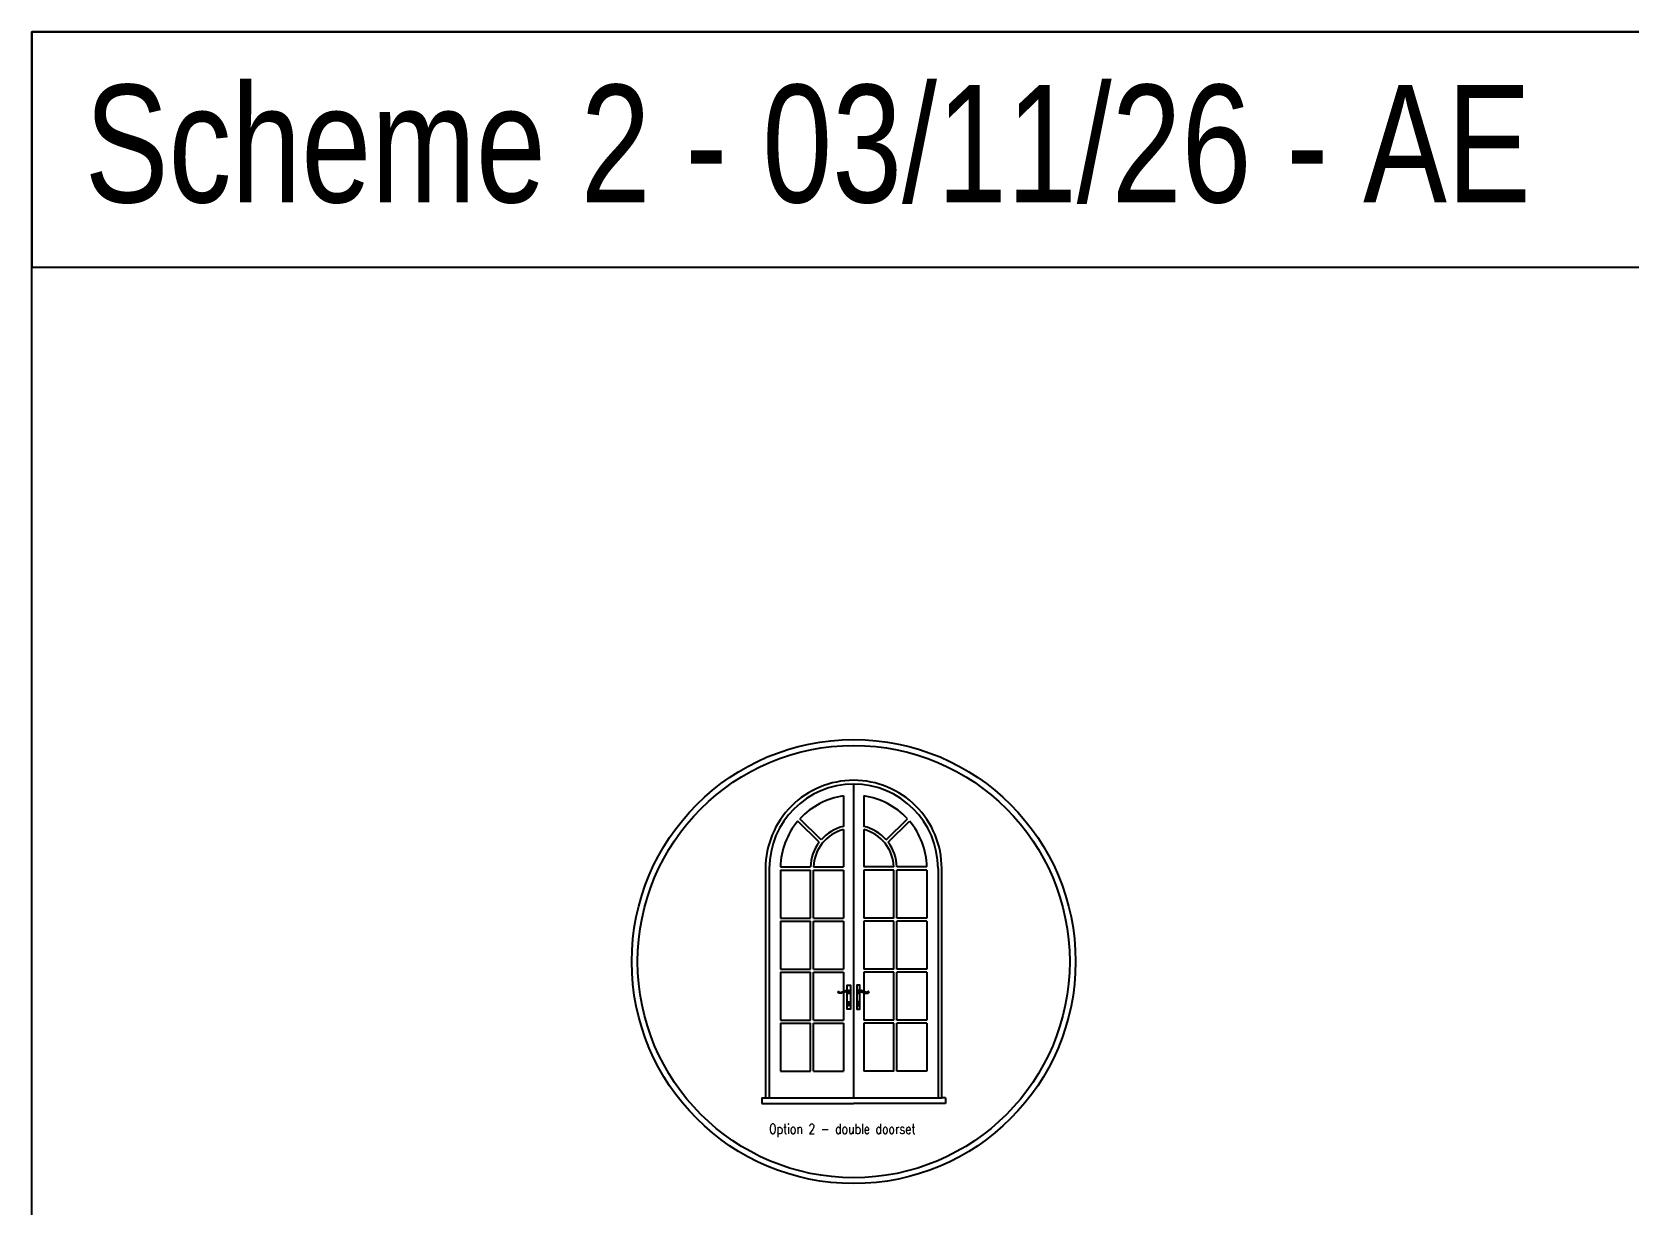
# Model space of a CAD drawing. Header units: millimetres. Extents: x -5841 to 140562, y 1006 to 102310.
# Drawn here: x 1241 to 14828, y 25815 to 35787 of the extents above; entities that cross this region are included whole.
import ezdxf

# ---------------------------------------------------------------- set-up
doc = ezdxf.new("R2010")
doc.units = ezdxf.units.MM
doc.header["$LTSCALE"] = 10
doc.layers.add('CONCEPT HOUSE', color=7, linetype='Continuous')
doc.styles.add('1-50', font='romans.shx', dxfattribs={"width": 0.8, "height": 85})

msp = doc.modelspace()

# ---------------------------------------------------------------- linework, layer by layer
at = {"layer": 'CONCEPT HOUSE', "color": 140, "ltscale": 10}
for p, q in [((8235.8, 29388), (8235.8, 26720)), ((7868, 29286.6), (7868, 29286.9)), ((8148.8, 29286.9), (8148.8, 29028.4)), ((8322.8, 29286.9), (8322.8, 29028.4)), ((8603.7, 29286.6), (8603.7, 29286.9)), ((7958.9, 28912.8), (7778.6, 29093.1)), ((8512.8, 28912.8), (8693.1, 29093.1)), ((7942.4, 28892.5), (7761.3, 29073.7)), ((8148.8, 29001.5), (8148.8, 28683)), ((8322.8, 29001.5), (8322.8, 28683)), ((8529.3, 28892.5), (8710.4, 29073.7)), ((7612.8, 28683), (7868, 28683)), ((7894, 28683), (8148.8, 28683)), ((8577.7, 28683), (8322.8, 28683)), ((8858.8, 28683), (8603.7, 28683)), ((7517.8, 28670), (7517.8, 26720)), ((7612.8, 28657), (7867.8, 28657)), ((7612.8, 28657), (7612.8, 28248.5)), ((7867.8, 28248.5), (7867.8, 28657)), ((7893.8, 28657), (8148.8, 28657)), ((7893.8, 28248.5), (7893.8, 28657)), ((8148.8, 28657), (8148.8, 28248.5)), ((8322.8, 28657), (8322.8, 28248.5)), ((8577.8, 28657), (8322.8, 28657)), ((8577.8, 28248.5), (8577.8, 28657)), ((8858.8, 28657), (8603.8, 28657)), ((8603.8, 28248.5), (8603.8, 28657)), ((8858.8, 28657), (8858.8, 28248.5)), ((8953.8, 28670), (8953.8, 26720)), ((7612.8, 28248.5), (7867.8, 28248.5)), ((7612.8, 28222.5), (7612.8, 27814)), ((7612.8, 28222.5), (7867.8, 28222.5)), ((7867.8, 27814), (7867.8, 28222.5)), ((7893.8, 28248.5), (8148.8, 28248.5)), ((7893.8, 28222.5), (8148.8, 28222.5)), ((7893.8, 27814), (7893.8, 28222.5)), ((8148.8, 28222.5), (8148.8, 27814)), ((8577.8, 28248.5), (8322.8, 28248.5)), ((8322.8, 28222.5), (8322.8, 27814)), ((8577.8, 28222.5), (8322.8, 28222.5)), ((8577.8, 27814), (8577.8, 28222.5)), ((8858.8, 28248.5), (8603.8, 28248.5)), ((8603.8, 27814), (8603.8, 28222.5)), ((8858.8, 28222.5), (8603.8, 28222.5)), ((8858.8, 28222.5), (8858.8, 27814)), ((7612.8, 27814), (7867.8, 27814)), ((7612.8, 27788), (7612.8, 27379.5)), ((7612.8, 27788), (7867.8, 27788)), ((7867.8, 27379.5), (7867.8, 27788)), ((7893.8, 27814), (8148.8, 27814)), ((7893.8, 27379.5), (7893.8, 27788)), ((7893.8, 27788), (8148.8, 27788)), ((8148.8, 27788), (8148.8, 27622.8)), ((8577.8, 27814), (8322.8, 27814)), ((8322.8, 27788), (8322.8, 27622.8)), ((8577.8, 27788), (8322.8, 27788)), ((8577.8, 27379.5), (8577.8, 27788)), ((8858.8, 27814), (8603.8, 27814)), ((8603.8, 27379.5), (8603.8, 27788)), ((8858.8, 27788), (8603.8, 27788)), ((8858.8, 27788), (8858.8, 27379.5)), ((8148.8, 27613.9), (8148.8, 27379.5)), ((8322.8, 27613.9), (8322.8, 27379.5)), ((7612.8, 27379.5), (7867.8, 27379.5)), ((7612.8, 27353.5), (7612.8, 26945)), ((7612.8, 27353.5), (7867.8, 27353.5)), ((7867.8, 26945), (7867.8, 27353.5)), ((7893.8, 27379.5), (8148.8, 27379.5)), ((7893.8, 26945), (7893.8, 27353.5)), ((7893.8, 27353.5), (8148.8, 27353.5)), ((8148.8, 27353.5), (8148.8, 26945)), ((8577.8, 27379.5), (8322.8, 27379.5)), ((8322.8, 27353.5), (8322.8, 26945)), ((8577.8, 27353.5), (8322.8, 27353.5)), ((8577.8, 26945), (8577.8, 27353.5)), ((8858.8, 27379.5), (8603.8, 27379.5)), ((8603.8, 26945), (8603.8, 27353.5)), ((8858.8, 27353.5), (8603.8, 27353.5)), ((8858.8, 27353.5), (8858.8, 26945)), ((7612.8, 26945), (7867.8, 26945)), ((7893.8, 26945), (8148.8, 26945)), ((8577.8, 26945), (8322.8, 26945)), ((8858.8, 26945), (8603.8, 26945)), ((7453.8, 26720), (8985.8, 26720)), ((7453.8, 26720), (7453.8, 26670)), ((7453.8, 26670), (8235.8, 26670)), ((9017.8, 26670), (8235.8, 26670)), ((9017.8, 26720), (8985.8, 26720)), ((9017.8, 26720), (9017.8, 26670))]:
    msp.add_line(p, q, dxfattribs=at)
at = {"layer": 'CONCEPT HOUSE', "color": 40, "ltscale": 10, "true_color": 0xfad700}
msp.add_lwpolyline([(1240.5, 33787.1), (21012, 33787.1), (21012, 35787.1), (1240.5, 35787.1)], close=True, dxfattribs=at)
at = {"layer": 'CONCEPT HOUSE', "color": 40, "ltscale": 10, "true_color": 0xf8d731}
msp.add_lwpolyline([(1240.5, 35787.1), (54043.3, 35787.1), (54043.3, 1005.7), (1240.5, 1005.7)], close=True, dxfattribs=at)
at = {"layer": 'CONCEPT HOUSE', "color": 140, "ltscale": 10}
for points in [[(8985.8, 26720), (8985.8, 28670, 0.4142136), (8235.8, 29420, 0.4142136), (7485.8, 28670), (7485.8, 26720)], [(8299.4, 27621), (8337.4, 27609.4, 0.1225209), (8357.9, 27608.8, 0.313507), (8366.5, 27616.9, 0.7631631), (8356.2, 27621.9), (8351.9, 27617.2, -0.2695671), (8343.9, 27615.6), (8299, 27631, 0.1081831), (8283.6, 27632.5, 0.1877372), (8269.5, 27626.2, 0.9864994), (8281.1, 27613.6), (8286.7, 27618.8, -0.237525), (8300.7, 27620.6)]]:
    msp.add_lwpolyline(points, format="xyb", dxfattribs=at)
for points in [[(8199.5, 27626.2, -0.9864994), (8187.9, 27613.6), (8182.3, 27618.8, 0.237525), (8168.4, 27620.6), (8131.6, 27609.4, -0.1225209), (8111.1, 27608.8, -0.313507), (8102.5, 27616.9, -0.7631631), (8112.9, 27621.9), (8117.1, 27617.2, 0.2695671), (8125.1, 27615.6), (8170.1, 27631, -0.1081831), (8185.4, 27632.5, -0.1877372)], [(8198.9, 27508, -1), (8188.4, 27508), (8188.4, 27521, -3), (8198.9, 27521)], [(8270.1, 27508, 1), (8280.6, 27508), (8280.6, 27521, 3), (8270.1, 27521)]]:
    msp.add_lwpolyline(points, format="xyb", close=True, dxfattribs=at)
for points in [[(8179.6, 27632.7), (8179.6, 27678), (8207.6, 27678), (8207.6, 27473), (8179.6, 27473), (8179.6, 27620.3)], [(8289.4, 27632.7), (8289.4, 27678), (8261.4, 27678), (8261.4, 27473), (8289.4, 27473), (8289.4, 27620.3)]]:
    msp.add_lwpolyline(points, dxfattribs=at)
for radius in [1889.1, 1839.1]:
    msp.add_circle((8235.8, 27877.9), radius, dxfattribs=at)
for centre, radius, start, end in [((8235.8, 28670), 718, 90, 180), ((8235.8, 28670), 718, 0, 90), ((8235.8, 28670), 623, 98.02741, 137.21881), ((8235.8, 28670), 623, 42.78119, 81.97259), ((8235.8, 28670), 623, 139.61443, 178.80434), ((8236.7, 28670), 343, 104.84688, 177.82792), ((8236.7, 28670), 369, 103.77927, 138.85415), ((8235, 28670), 369, 41.14585, 76.22073), ((8235, 28670), 343, 2.17208, 75.15312), ((8235.8, 28670), 623, 1.19566, 40.38557), ((8236.7, 28670), 369, 142.91357, 177.98103), ((8235, 28670), 369, 2.01897, 37.08643), ((8193.6, 27620), 12, 183.52791, 104.83255), ((8275.4, 27620), 12, 75.16745, 356.47209)]:
    msp.add_arc(centre, radius, start, end, dxfattribs=at)

# ---------------------------------------------------------------- texts
at = {"layer": 'CONCEPT HOUSE', "color": 140, "ltscale": 10, "style": '1-50', "width": 0.8}
msp.add_text('Option 2 - double doorset', height=85, dxfattribs=at).set_placement((7515.4, 26412.2))
at = {"layer": 'CONCEPT HOUSE', "color": 6, "ltscale": 10, "insert": (1690.5, 35337.1), "char_height": 1000, "width": 19798.153, "attachment_point": 1, "style": '1-50'}
msp.add_mtext('{\\fBaskervville|b0|i0|c0|p2;\\C40;\\c55290;Scheme 2 - 03/11/26 - AE}', dxfattribs=at)

doc.saveas('drawing.dxf')
